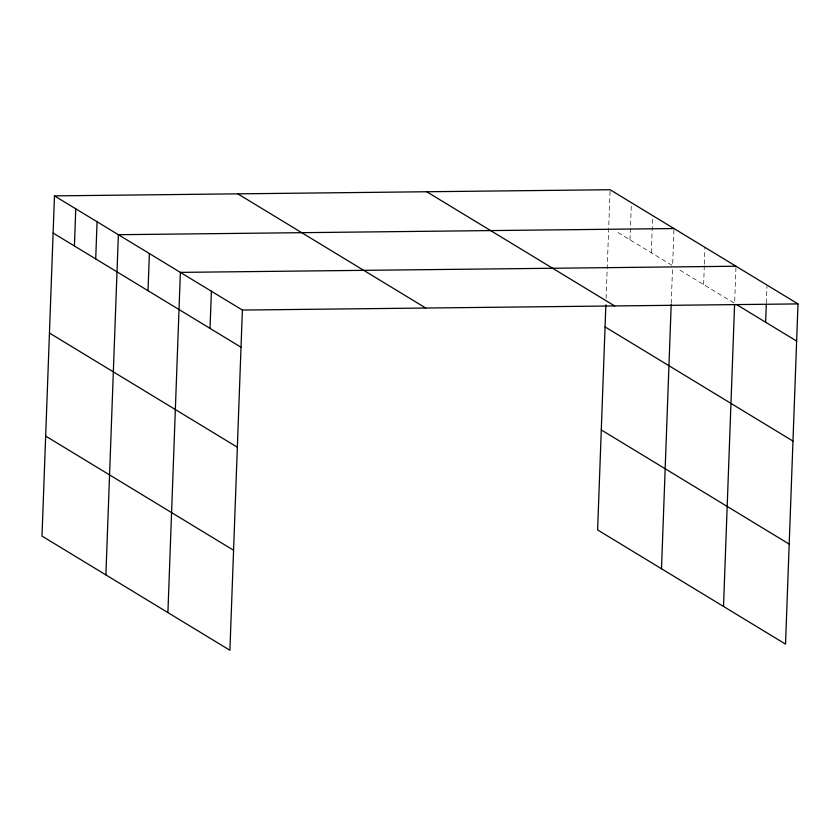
<?xml version="1.0" encoding="UTF-8"?>
<svg xmlns="http://www.w3.org/2000/svg" width="840" height="840" viewBox="0 0 840 840"><rect width="100%" height="100%" fill="white"/><g stroke="black" fill="none" stroke-linecap="round" stroke-linejoin="round"><path stroke-width="0.63" stroke-dasharray="4.2 3.15" d="M606.102 298.316L610.092 189.725M630.021 239.82L631.386 202.671M651.315 252.767L652.68 215.607M671.234 303.377L672.525 268.307M673.932 229.834L672.62 265.703L615.447 230.969M703.626 284.55L704.329 265.325M704.372 264.043L704.981 247.391M735.945 267.509L734.622 303.387L678.153 269.073M766.332 303.009L766.952 286.356"/><path stroke-width="1.26" d="M54.474 195.878L42 536.088L229.908 650.275L242.382 310.065L54.474 195.878L610.092 189.725L798 303.912L785.526 644.123L597.618 529.935L605.871 304.815M74.414 245.973L75.768 208.824M95.708 258.92L97.073 221.76M105.892 574.907L118.367 234.707L673.974 228.553M148.008 290.703L149.373 253.544M167.905 612.591L180.38 272.381L735.987 266.228M210.021 328.377L211.386 291.218M661.5 568.764L671.192 304.668M723.513 606.438L734.58 304.689M765.629 322.224L766.29 304.29M242.382 310.065L798 303.912M736.837 304.731L796.635 341.072M426.731 191.762L614.649 305.939M605.062 326.897L792.971 441.074M237.825 193.851L425.744 308.028M601.283 429.933L789.191 544.11M53.109 233.037L241.028 347.225M49.445 333.039L237.353 447.227M45.665 436.086L233.583 550.263"/></g></svg>
